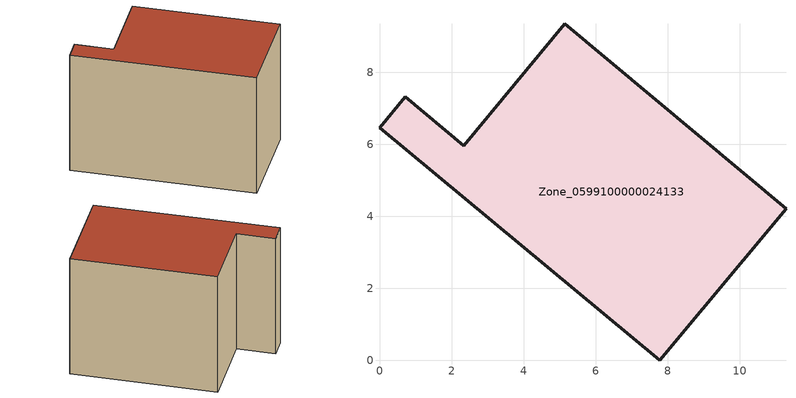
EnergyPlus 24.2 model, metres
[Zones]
Zone_0599100000024133
 floor ground (C_G): 7.78,0 0,6.46 0.71,7.32 2.34,5.96 5.15,9.34 11.29,4.21 z0
 wall outside (C_F): 2.34,5.96 0.71,7.32 0,6.46 7.78,0 11.29,4.21 5.15,9.34 2.34,5.96 z0:7.16
 roof outside (C_R): 11.29,4.21 5.15,9.34 2.34,5.96 0.71,7.32 0,6.46 7.78,0 z7.16
[BUILDING]
Pand.0599100000024133: North Axis=0; Terrain=City; Loads Convergence Tolerance Value=0.04; Temperature Convergence Tolerance Value=0.4; Solar Distribution=FullExterior; Maximum Number of Warmup Days=25; Minimum Number of Warmup Days=1
[Site:Location]
Rotterdam.The.Hague.AP_ZH_NLD Design_Conditions: Latitude=51.96; Longitude=4.45; Time Zone=1; Elevation=-4.5
[SITE:GROUNDTEMPERATURE:BUILDINGSURFACE]
18, 18, 18, 18, 18, 18, 18, 18, 18, 18, 18, 18
[MATERIAL] Thermal Absorptance=0.9; Solar Absorptance=0.7; Visible Absorptance=0.7
Name | Roughness | Thickness | Conductivity | Density | Specific Heat
G.TC.1946 | MediumSmooth | 0.15 | 1 | 540 | 1210
F.TC.1946 | Rough | 0.3 | 0.857143 | 1920 | 840
R.TC.1946 | MediumRough | 0.2 | 0.909091 | 1500 | 1000
[CONSTRUCTION]
C_G: G.TC.1946
C_F: F.TC.1946
C_R: R.TC.1946
[ZONE]
Zone_0599100000024133: Type=1; Multiplier=1; Ceiling Height=Autocalculate; Volume=Autocalculate; Floor Area=autocalculate; Part of Total Floor Area=Yes
[ZONEINFILTRATION:DESIGNFLOWRATE]
Infil_Zone_0599100000024133: Zone or ZoneList or Space or SpaceList=Zone_0599100000024133; Schedule=AlwaysOn; Design Flow Rate Calculation Method=Flow/Area; Flow Rate per Floor Area=0.003; Constant Term Coefficient=1; Temperature Term Coefficient=0; Velocity Term Coefficient=0; Velocity Squared Term Coefficient=0
[HVACTEMPLATE:ZONE:IDEALLOADSAIRSYSTEM]
Zone_0599100000024133: Maximum Heating Supply Air Temperature=50; Minimum Cooling Supply Air Temperature=13; Maximum Heating Supply Air Humidity Ratio=0.0156; Minimum Cooling Supply Air Humidity Ratio=0.0077; Heating Limit=NoLimit; Cooling Limit=NoLimit; Dehumidification Control Type=ConstantSensibleHeatRatio; Cooling Sensible Heat Ratio=0.7; Dehumidification Setpoint=60; Humidification Control Type=None; Humidification Setpoint=30; Outdoor Air Method=None; Outdoor Air Flow Rate per Person=0.00944; Outdoor Air Flow Rate per Zone Floor Area=0; Outdoor Air Flow Rate per Zone=0; Demand Controlled Ventilation Type=None; Outdoor Air Economizer Type=NoEconomizer; Heat Recovery Type=None; Sensible Heat Recovery Effectiveness=0.7; Latent Heat Recovery Effectiveness=0.65
[ZONECONTROL:THERMOSTAT]
ThermostatControl_Zone_0599100000024133: Zone or ZoneList=Zone_0599100000024133; Control Type Schedule=DualSetpointControlType; Control 1=Thermostat_Zone_0599100000024133; Temperature Difference Between Cutout And Setpoint=0
[THERMOSTATSETPOINT:DUALSETPOINT]
Thermostat_Zone_0599100000024133: Heating Setpoint Temperature Schedule=HeatingSetpoint_Zone_0599100000024133; Cooling Setpoint Temperature Schedule=CoolingSetpoint_Zone_0599100000024133
[SCHEDULE:COMPACT]
HeatingSetpoint_Zone_0599100000024133: Through: 12/31, For: AllDays, Until: 24:00, 21
CoolingSetpoint_Zone_0599100000024133: Through: 12/31, For: AllDays, Until: 24:00, 24
DualSetpointControlType: Through: 12/31, For: AllDays, Until: 24:00, 4
AlwaysOn: Through: 12/31, For: AllDays, Until: 24:00, 1
